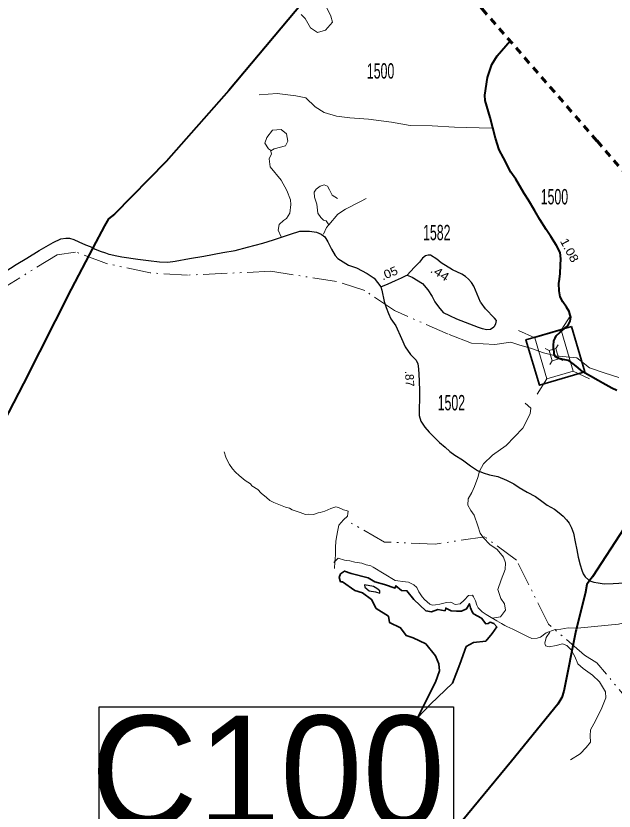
# Model space of a CAD drawing. Extents: x 239642 to 284274, y 149105 to 192093.
# Drawn here: x 277659 to 279412, y 177807 to 180138 of the extents above; entities that cross this region are included whole.
import ezdxf
from ezdxf.enums import TextEntityAlignment as Align

# ---------------------------------------------------------------- set-up
doc = ezdxf.new("R2010")
doc.units = 0
doc.header["$LTSCALE"] = 14
for name, pattern in [('DASH_DOUBLE_DOT', [9.2, 5, -1.2, 0.3, -1.2, 0.3, -1.2]), ('LONG_DASHED', [7.5, 6, -1.5]), ('SHORT_DASHED', [2.7, 1.5, -1.2])]:
    doc.linetypes.add(name, pattern=pattern)
for name, color, linetype, lineweight in [('17', 7, 'Continuous', 25), ('31', 7, 'Continuous', 25), ('32', 7, 'Continuous', 25), ('35', 7, 'Continuous', 13), ('50', 7, 'Continuous', 13), ('52', 7, 'SHORT_DASHED', 60), ('56', 7, 'Continuous', 40), ('59', 7, 'DASH_DOUBLE_DOT', 13), ('60', 7, 'Continuous', 40)]:
    doc.layers.add(name, color=color, linetype=linetype, lineweight=lineweight)
doc.layers.add('8', color=7, linetype='Continuous')

msp = doc.modelspace()

# ---------------------------------------------------------------- linework, layer by layer
at = {"layer": '31', "lineweight": 35}
msp.add_lwpolyline([(279287.64, 179228.09), (279326.82, 179094.76), (279193.39, 179055.54), (279154.21, 179188.87)], close=True, dxfattribs=at)
at = {"layer": '31'}
msp.add_lwpolyline([(277903.36, 178113.19), (278942.12, 178113.19), (278942.12, 177735.99), (277903.36, 177735.99)], close=True, dxfattribs=at)
at = {"layer": '32', "lineweight": 40}
for points in [[(279236.34, 179148.12), (279236.58, 179153.33), (279234.92, 179163.72), (279234.57, 179172.16), (279236.17, 179186.14), (279239.5, 179194.12), (279242.78, 179200.41), (279254.81, 179211.62), (279273.56, 179227.91), (279279.07, 179234.12), (279284.05, 179243.1), (279285.22, 179255.45), (279284.05, 179261.17), (279280.96, 179271.52), (279272.67, 179284.81), (279261.88, 179300.17), (279254.82, 179314.71), (279251.57, 179332.32), (279250.83, 179353.73), (279252.06, 179366.87), (279254.01, 179383.04), (279255.67, 179407.54), (279256.49, 179425.81), (279254.43, 179444.35), (279243.23, 179465.11), (279227.46, 179491.69), (279213.76, 179512.45), (279194.57, 179541.91), (279179.67, 179566.62), (279161.39, 179597.79), (279148.9, 179618.04), (279124.73, 179659.74), (279110.14, 179680.44), (279087.88, 179722.09), (279075.44, 179745.55), (279065.3, 179780.28), (279048.9, 179840.15), (279034.25, 179889.93), (279033.6, 179906.34), (279041.91, 179957.68), (279053.93, 179995.88), (279069.45, 180021.42), (279107.47, 180065.01)], [(279420.14, 179039.77), (279405.47, 179047.26), (279379.35, 179061.3), (279365.6, 179070.01), (279320.42, 179095.03), (279301.52, 179111.18), (279292.85, 179118.08), (279284.78, 179124.09), (279278.78, 179128.03), (279268.24, 179130.2), (279259.58, 179131.97), (279247.47, 179135.42), (279241.17, 179138.77), (279236.34, 179148.12)]]:
    msp.add_lwpolyline(points, dxfattribs=at)
at = {"layer": '32'}
for points in [[(277627.28, 179388.57), (277659.9, 179409.11), (277690.98, 179427.7), (277727.24, 179450.57), (277768.98, 179474.07), (277791.46, 179485.04), (277805.52, 179487.01), (277816.48, 179487.01), (277828.85, 179483.07), (277843.75, 179476.04), (277863.14, 179467.32), (277877.2, 179461.96), (277884.67, 179457.98), (277889.67, 179455.31), (277906.45, 179448.97), (277922.35, 179443.85), (277931.77, 179439.66), (277937.25, 179438.75), (277950.6, 179436.08), (277969.83, 179432.49), (278016.48, 179424.76), (278048.21, 179420.92), (278080.55, 179417.47), (278104.23, 179416.19), (278126.2, 179419.35), (278167.96, 179426.91), (278210.4, 179433.66), (278265.54, 179444.96), (278302.37, 179451.02), (278338.06, 179460.3), (278383.22, 179472.6), (278414.61, 179481.97), (278446.74, 179492.92), (278463.91, 179499), (278491.39, 179506.94), (278520.12, 179507.46), (278540.2, 179504.03), (278553.94, 179498.47), (278564.77, 179491.07), (278574.02, 179475.73), (278584.3, 179454.72), (278594.82, 179435.63), (278602.99, 179427.44), (278633.63, 179407.64), (278657.68, 179399.71), (278689.12, 179382.79), (278709.73, 179369.3), (278728.4, 179344.49)], [(278851.18, 179428.35), (278841.96, 179416.13), (278826.98, 179400.44), (278806.29, 179378.62)], [(279061.7, 179229.24), (279066.08, 179235.87), (279068.17, 179245.43), (279062.29, 179252.3), (279035.11, 179280.1), (279022.67, 179297.29), (279020.61, 179299.34), (279001.1, 179345.87), (278994.42, 179356.48), (278985.89, 179366.17), (278976.67, 179374.24), (278966.3, 179381.16), (278938.41, 179394.3), (278905.74, 179414.52), (278892.83, 179425.13), (278873.93, 179436.89), (278867.09, 179437.11), (278860.17, 179435.04), (278851.18, 179428.35)], [(278728.4, 179344.49), (278750.05, 179353.02), (278772.08, 179362.36), (278789.24, 179370.32), (278796.84, 179374.01), (278803.53, 179377.24), (278806.29, 179378.62)], [(278806.29, 179378.62), (278820.81, 179372.39), (278850.78, 179353.43), (278866.14, 179335.09), (278879.14, 179315.58), (278887.18, 179300.56), (278898.05, 179285.42), (278911.04, 179268.86), (278930.06, 179259.86), (278950.48, 179250.65), (278989.03, 179235.74), (279013.84, 179225.69), (279026.25, 179221.55), (279039.25, 179218.59), (279050.47, 179220.37), (279060.46, 179226.73), (279061.7, 179229.24)], [(278728.4, 179344.49), (278731.84, 179334.18), (278738.7, 179300.75), (278744.32, 179283.79), (278751.45, 179266.41), (278758.58, 179250.59), (278772.84, 179229.49), (278789.28, 179192.88), (278800.13, 179168.25), (278815.64, 179146.22), (278832.07, 179128.84), (278837.65, 179117.98), (278839.2, 179103.4), (278841.06, 179069.74), (278842.61, 179037.47), (278842.3, 179014.2), (278840.75, 178988.82), (278841.68, 178966.48), (278846.34, 178950.35), (278857.81, 178932.35), (278870.83, 178918.39), (278900.91, 178887.67), (278917.66, 178874.02), (278931.3, 178861.61), (278945.88, 178851.06), (278968.51, 178836.63), (278991.46, 178819.26), (279012.54, 178805.92), (279028.67, 178798.78), (279047.58, 178792.58), (279071.39, 178787.83), (279097.2, 178777.56), (279118.6, 178767.01), (279134.41, 178755.84), (279157.67, 178741.88), (279182.16, 178729.47), (279204.18, 178713.33), (279216.58, 178704.03), (279237.98, 178692.79), (279251, 178681.31), (279262.79, 178672.01), (279272.88, 178661.35), (279280.59, 178651.6), (279287.81, 178637.45), (279293.18, 178621.59), (279298.14, 178596.77), (279302.79, 178572.88), (279307.29, 178551.65), (279313.13, 178528.91), (279318.02, 178513.61), (279322, 178502.73), (279327.83, 178493.81), (279337.25, 178484.82), (279344.5, 178481.22), (279352.87, 178478.43), (279365.89, 178476.57), (279382.95, 178473.78), (279409.62, 178474.71), (279460.47, 178477.81)]]:
    msp.add_lwpolyline(points, dxfattribs=at)
at = {"layer": '35'}
for points in [[(278495.17, 180142.53), (278506.67, 180131.02), (278522.77, 180103.4), (278543.48, 180089.59), (278566.49, 180096.5), (278587.19, 180119.51), (278582.59, 180137.93), (278566.49, 180170.15)], [(279054.21, 179808.78), (279017.4, 179809.93), (278944.93, 179812.23), (278879.36, 179815.68), (278814.95, 179816.84), (278759.73, 179827.19), (278693.02, 179835.25), (278637.8, 179839.85), (278598.69, 179844.46), (278563.04, 179854.81), (278536.58, 179872.08), (278508.97, 179898.55), (278480.21, 179904.3), (278425, 179911.21), (278372.09, 179906.6)], [(278436.5, 179491.14), (278428.45, 179510.7), (278430.75, 179526.82), (278443.4, 179538.33), (278452.61, 179544.08), (278461.81, 179560.19), (278465.26, 179585.51), (278464.11, 179599.32), (278453.76, 179626.94), (278436.5, 179656.86), (278404.29, 179695.99), (278401.99, 179719.01), (278408.9, 179733.97), (278405.45, 179744.33), (278399.69, 179748.93), (278389.34, 179765.05), (278395.09, 179782.31), (278411.2, 179803.03), (278436.5, 179805.33), (278452.61, 179792.67), (278456.06, 179770.8), (278449.16, 179756.99), (278415.8, 179748.93), (278406.6, 179743.18)], [(278576.84, 179525.67), (278568.79, 179537.17), (278560.73, 179539.48), (278552.68, 179547.53), (278544.63, 179560.19), (278541.18, 179586.66), (278534.28, 179607.38), (278533.13, 179621.19), (278538.88, 179630.39), (278551.53, 179639.6), (278563.04, 179643.05), (278572.24, 179639.6), (278577.99, 179628.09), (278586.04, 179613.13), (278602.14, 179602.77)], [(278576.84, 179525.67), (278603.3, 179556.74), (278625.15, 179571.7), (278668.86, 179594.72), (278686.12, 179602.77)], [(278560.73, 179498.04), (278569.94, 179517.61), (278576.84, 179525.67)], [(279018.16, 178804.17), (279029.67, 178824.89), (279056.12, 178850.2), (279096.38, 178878.98), (279144.7, 178929.61), (279166.55, 178972.2), (279168.85, 178988.31), (279151.6, 179003.27)], [(278269.49, 178860.75), (278274.37, 178844.65), (278280.82, 178832.12), (278285.35, 178823.63), (278293.88, 178810.25), (278302.69, 178800.88), (278313.99, 178790.65), (278331.11, 178776.7), (278346.62, 178766.79), (278351.2, 178760.69), (278368.58, 178749.54), (278378.66, 178738.93), (278393.92, 178726.63), (278403.85, 178718.03), (278415.13, 178711.8), (278430.41, 178705.89), (278449.66, 178698.3), (278461.19, 178694.87), (278469.4, 178690.3), (278492.25, 178682.24), (278508.44, 178676.72), (278515.46, 178677.77), (278531.05, 178677.06), (278545.34, 178681.17), (278551.47, 178683.05), (278564.55, 178686.79), (278582.5, 178694.03), (278591.07, 178697.46), (278596.51, 178699.35), (278604.48, 178697.59), (278619.45, 178690.89), (278627.3, 178688.33), (278632.85, 178686.22), (278631.92, 178679.43), (278631.56, 178671.44), (278619.14, 178660.89), (278605.74, 178645.95), (278602.64, 178630.81), (278598.72, 178610.09), (278597.17, 178597.72), (278595.93, 178580.94), (278595.66, 178557.34), (278593.76, 178537.77), (278592.87, 178518.18)], [(279018.16, 178804.17), (279013.52, 178785.13), (279003.17, 178758.66), (278995.12, 178741.4), (278984.76, 178722.98), (278983.61, 178704.57), (278992.81, 178688.46), (279002.02, 178674.65), (279013.52, 178643.57), (279020.42, 178621.71), (279029.62, 178607.9), (279048.03, 178588.33), (279069.88, 178574.52), (279088.29, 178551.51), (279094.04, 178535.39), (279092.89, 178515.83), (279081.39, 178484.75), (279072.18, 178457.13), (279080.24, 178430.66), (279091.74, 178415.13), (279094.04, 178396.71), (279079.09, 178377.15), (279056.08, 178372.54)], [(278590.85, 178536.29), (278604.29, 178548.42), (278622.42, 178542.87), (278627.96, 178542.29), (278637.74, 178541.29), (278652.96, 178536.98), (278672.7, 178533.78), (278685.51, 178529.53), (278699.85, 178526.04), (278705.98, 178522.71), (278770.81, 178483.03), (278800.72, 178479.57), (278809.92, 178478.42), (278825.12, 178470.94), (278833.96, 178462.76), (278839.83, 178449.65), (278850.46, 178435.79), (278856.9, 178427.66), (278872.03, 178413.98), (278880.09, 178410.52), (278889.29, 178411.67), (278901.94, 178413.98), (278921.5, 178418.58), (278934.15, 178419.73), (278946.9, 178412.62), (278961.56, 178415.12), (278973.28, 178425.32), (278985.91, 178439.29), (278997.42, 178440.45), (279000.87, 178435.84), (279006.47, 178423.42), (279010.21, 178411.27), (279014.16, 178403.59), (279025.71, 178391.46), (279037.56, 178384.02), (279051.97, 178374.53), (279069.28, 178364.98), (279082.43, 178357.11), (279091.82, 178351.72), (279098.56, 178348.79)], [(279688.98, 178378.53), (279671.62, 178385.68), (279655.43, 178396.01), (279620.68, 178418.71), (279613.09, 178424.47), (279606.65, 178427.79), (279601.16, 178428.31), (279594.18, 178424.04), (279586.54, 178417.4), (279574.63, 178407.23), (279553.38, 178389.66), (279539.62, 178381.93), (279525.28, 178375.02), (279505.45, 178369.02), (279492.67, 178365.27), (279481.69, 178371.39), (279448.92, 178361.24), (279425.41, 178355.71), (279314.59, 178344.13), (279301.76, 178343.07)], [(279301.76, 178343.07), (279277.86, 178344.04), (279255.88, 178340.48), (279240.13, 178339.17), (279213.67, 178329.96), (279196.74, 178316.81), (279187.29, 178314.2), (279171.77, 178313.71), (279156.5, 178320.02), (279133.33, 178332.09), (279115.31, 178340.85), (279106.78, 178344.62), (279098.56, 178348.79)], [(279224.02, 178332.26), (279213.67, 178316.15), (279209.07, 178300.04), (279211.37, 178291.98), (279221.72, 178288.53), (279242.43, 178293.13), (279260.83, 178297.74), (279273.49, 178293.13), (279286.14, 178280.47), (279297.64, 178260.91), (279305.69, 178239.04), (279321.8, 178225.23), (279349.41, 178205.67), (279370.11, 178186.1), (279387.36, 178157.33), (279388.51, 178138.92), (279374.71, 178105.54), (279352.86, 178062.96)], [(279352.86, 178062.96), (279343.65, 178045.24), (279342.5, 178027.97), (279343.65, 178009.56), (279331, 177993.45), (279312.6, 177975.03), (279284.99, 177957.77)]]:
    msp.add_lwpolyline(points, dxfattribs=at)
at = {"layer": '50'}
for p, q in [((279257.13, 179216.7), (279285.39, 179261.07)), ((279180.38, 179194.14), (279132.6, 179216.16)), ((279340.16, 179074.76), (279292.38, 179096.78)), ((279187.37, 179029.84), (279215.63, 179074.21))]:
    msp.add_line(p, q, dxfattribs=at)
at = {"layer": '50', "linetype": 'LONG_DASHED'}
for p, q in [((279241.57, 179163.27), (279248.63, 179174.36)), ((279222.38, 179157.63), (279210.44, 179163.13)), ((279224.13, 179116.55), (279231.19, 179127.65)), ((279262.32, 179127.78), (279250.38, 179133.29))]:
    msp.add_line(p, q, dxfattribs=at)
at = {"layer": '50'}
msp.add_lwpolyline([(279180.38, 179194.14), (279215.63, 179074.21), (279292.38, 179096.78), (279257.13, 179216.7)], close=True, dxfattribs=at)
at = {"layer": '50', "linetype": 'LONG_DASHED'}
msp.add_lwpolyline([(279222.38, 179157.63), (279231.19, 179127.65), (279250.38, 179133.29), (279241.57, 179163.27)], close=True, dxfattribs=at)
at = {"layer": '52'}
msp.add_lwpolyline([(275473.11, 184556.86), (275675.18, 184299.16), (275907.78, 184003.23), (276100.38, 183757.31), (276481.45, 183274.37), (276756.42, 182926.78), (277074.56, 182522.71), (277373.33, 182139.83), (277579.41, 181878.04), (277818.93, 181573.17), (277984.44, 181368.2), (278129.59, 181200.05), (278244.16, 181067.72), (278471.83, 180805.49), (278719.09, 180517.27), (279026.04, 180158.63), (279362.53, 179771.79), (279622.83, 179470.49), (279924.29, 179127.56), (280054.13, 178978.92), (280059.92, 178973.21), (280546.82, 178352.07)], dxfattribs=at)
at = {"layer": '56'}
for points in [[(278749.75, 180481.44), (278523.41, 180207.13), (278283.19, 179919.9), (278099.36, 179711.55), (277948.83, 179557.34), (277930.86, 179543.7), (277918.94, 179523.14), (277884.67, 179457.98)], [(277884.67, 179457.98), (277821.08, 179337.06), (277681.49, 179060.61), (277474.54, 178661.89), (277288.29, 178308.36), (277078.34, 177910.09), (277015.44, 177792.42)], [(279574.28, 178840.21), (279554.82, 178809.72), (279441.82, 178636.35), (279349.14, 178494.18), (279341.49, 178483.76)], [(279341.49, 178483.76), (279332.37, 178471.32), (279328.42, 178448.59), (279301.31, 178339.11), (279300.64, 178335.81)], [(279300.64, 178335.81), (279264.67, 178158.61), (279259.2, 178140.32), (279247.31, 178120.95), (279112.01, 177953.23), (278918.37, 177719.48), (278784.88, 177562.13), (278648.39, 177400.04), (278638.61, 177386.23), (278620.01, 177371.4), (278459.66, 177231.39), (278201.54, 177009.33), (277888.07, 176743.03)]]:
    msp.add_lwpolyline(points, dxfattribs=at)
at = {"layer": '59'}
for points in [[(279426.08, 179078.27), (279383.41, 179092.09), (279340.74, 179107.16), (279303.09, 179136.05), (279240.52, 179141.81), (279205.21, 179150.5), (279170.7, 179163.06), (279133.68, 179174.37), (279109.45, 179182.3), (279063.34, 179174.61), (278994.16, 179179.22), (278926.12, 179205.22), (278768.56, 179274.41), (278681.78, 179333.17), (278598.88, 179359.84), (278406.81, 179389.72), (278162.41, 179378.62), (278053.31, 179384.81), (277924.72, 179412.39), (277834.5, 179446.22), (277780.84, 179438.3), (277632.53, 179347.25)], [(280110.34, 177515.31), (279882.57, 177551.34), (279826.6, 177583.97), (279744.55, 177750.09), (279528.29, 178003.28), (279471.76, 178109.44), (279362.31, 178242.16), (279325.79, 178264.66), (279220.01, 178355.45), (279126.43, 178543.24), (279033.62, 178611.14), (278887.98, 178590.05), (278739.48, 178596.05), (278638.7, 178653.56)]]:
    msp.add_lwpolyline(points, dxfattribs=at)
at = {"layer": '60', "lineweight": 35}
msp.add_lwpolyline([(278836.38, 178080.22), (278874.33, 178120.5), (278938.75, 178182.65), (278960.61, 178237.89), (278979.01, 178289.68), (279000.87, 178301.19), (279036.53, 178305.79), (279054.93, 178327.66), (279068.73, 178347.22), (279059.53, 178357.58), (279049.18, 178361.04), (279043.43, 178357.58), (279036.53, 178356.43), (279023.87, 178372.54), (279000.87, 178385.2), (278996.27, 178390.96), (278991.66, 178403.62), (278988.21, 178415.13), (278980.16, 178400.16), (278965.21, 178393.26), (278950.25, 178393.26), (278935.3, 178394.41), (278919.2, 178402.47), (278916.9, 178394.41), (278896.19, 178397.86), (278877.79, 178390.96), (278860.53, 178394.41), (278826.02, 178427.79), (278805.32, 178453.1), (278789.21, 178454.26), (278773.11, 178468.07), (278770.81, 178461.16), (278739.75, 178471.52), (278710.99, 178479.57), (278691.44, 178491.08), (278641.98, 178503.74), (278622.42, 178510.65), (278610.92, 178502.59), (278606.32, 178492.23), (278610.92, 178479.57), (278616.67, 178479.57), (278652.33, 178454.26), (278675.33, 178447.35), (278701.79, 178427.79), (278715.59, 178401.32), (278751.25, 178378.3), (278754.7, 178359.88), (278786.91, 178344.92), (278803.02, 178321.91), (278823.72, 178315), (278860.53, 178297.74), (278889.29, 178262.06), (278898.49, 178239.04), (278900.79, 178218.33), (278889.29, 178184.95)], close=True, dxfattribs=at)
at = {"layer": '60', "lineweight": 25}
msp.add_lwpolyline([(278681.09, 178470.37), (278682.24, 178463.46), (278694.89, 178453.1), (278713.29, 178449.65), (278725.95, 178446.2), (278725.95, 178449.65), (278725.95, 178453.1), (278716.74, 178460.01), (278707.54, 178465.76)], close=True, dxfattribs=at)

# ---------------------------------------------------------------- texts
at = {"layer": '17'}
for s, rotation, width, p in [('1.08', 298.24, 1.15, (279270.82, 179445.53)), ('.05', 22.989, 1.1, (278758, 179372.68)), ('.44', 328.255, 1.2, (278895.57, 179373.77))]:
    msp.add_text(s, height=25, rotation=rotation, dxfattribs=dict(at, width=width)).set_placement(p, align=Align.CENTER)
msp.add_text('.87', height=25, rotation=273.164, dxfattribs=at).set_placement((278800.76, 179074.11), align=Align.CENTER)
at = {"layer": '31'}
msp.add_text('C100', height=325, dxfattribs=at).set_placement((277878.2, 177762.24))
at = {"layer": '8', "width": 0.6}
for s, p in [('1500', (278728.11, 179954.52)), ('1500', (279237.51, 179585.83)), ('1582', (278892.81, 179480.8)), ('1502', (278935.6, 178982.02))]:
    msp.add_text(s, height=45, dxfattribs=at).set_placement(p, align=Align.CENTER)

doc.saveas('drawing.dxf')
